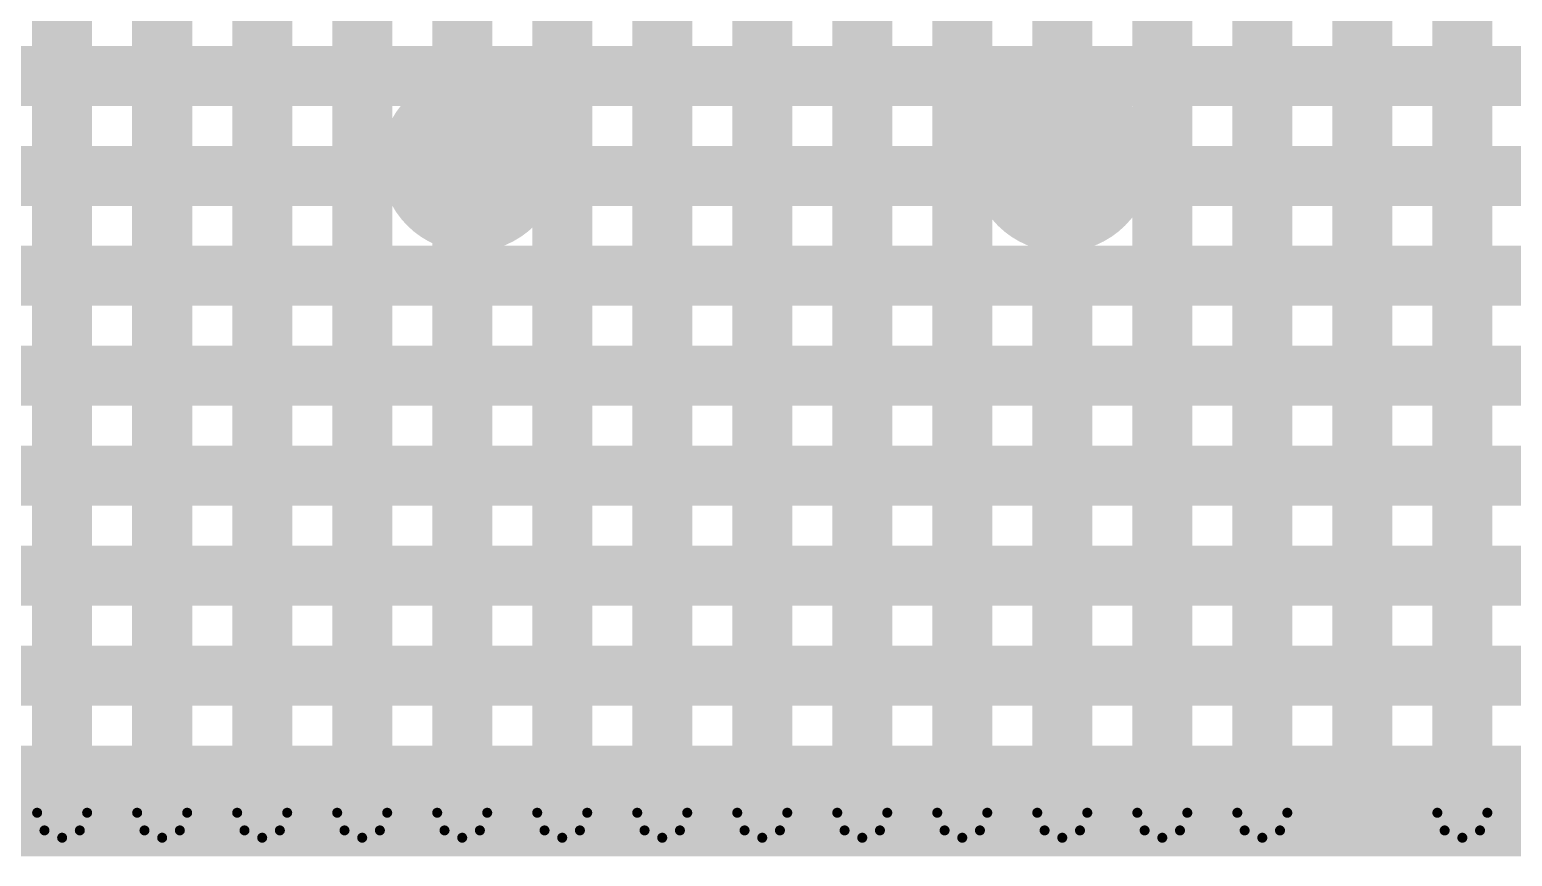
# Model space of a CAD drawing. Header units: millimetres. Extents: x 2260 to 2572, y -21 to 200.
# Drawn here: x 2337.08 to 2340.845, y 65.618 to 67.719 of the extents above; entities that cross this region are included whole.
import ezdxf

# ---------------------------------------------------------------- set-up
doc = ezdxf.new("R2010")
doc.units = ezdxf.units.MM
doc.layers.get('0').update_dxf_attribs({"lineweight": 18})
doc.layers.add('01', color=1, linetype='Continuous', lineweight=18)

# ---------------------------------------------------------------- blocks, each defined once
blk = doc.blocks.new('PAD_R1')
blk.add_lwpolyline([(0.25, 0, 0.5, 0.5, 1), (-0.25, 0, 0.5, 0.5, 1)], format="xyseb", close=True)

msp = doc.modelspace()

# ---------------------------------------------------------------- linework, layer by layer
at = {"layer": '01'}
for points in [[(2340.4642, 137.5361, 0.1524, 0.1524, 0), (2340.4642, 65.7287, 0.1524, 0.1524, 0)], [(2340.6547, 137.5361, 0.0254, 0.0254, 0), (2340.6547, 65.7287, 0.0254, 0.0254, 0)], [(2338.4957, 65.7287, 0.0254, 0.0254, 0), (2338.4957, 133.3266, 0.0254, 0.0254, 0)], [(2338.6227, 133.3266, 0.0254, 0.0254, 0), (2338.6227, 65.7287, 0.0254, 0.0254, 0)], [(2338.6608, 65.7287, 0.1016, 0.1016, 0), (2338.6608, 68.3943, 0.1016, 0.1016, 0)], [(2338.7116, 65.7287, 0.1016, 0.1016, 0), (2338.7116, 68.3943, 0.1016, 0.1016, 0)], [(2338.7497, 65.7287, 0.0254, 0.0254, 0), (2338.7497, 68.3919, 0.0254, 0.0254, 0)], [(2340.2737, 65.7287, 0.0254, 0.0254, 0), (2340.2737, 68.277, 0.0254, 0.0254, 0)], [(2338.8767, 68.1734, 0.0254, 0.0254, 0), (2338.8767, 65.7287, 0.0254, 0.0254, 0)], [(2340.1848, 65.7287, 0.1016, 0.1016, 0), (2340.1848, 68.1027, 0.1016, 0.1016, 0)], [(2340.2356, 65.7287, 0.1016, 0.1016, 0), (2340.2356, 68.1027, 0.1016, 0.1016, 0)], [(2338.9148, 65.7287, 0.1016, 0.1016, 0), (2338.9148, 68.0595, 0.1016, 0.1016, 0)], [(2338.9656, 65.7287, 0.1016, 0.1016, 0), (2338.9656, 68.0595, 0.1016, 0.1016, 0)], [(2340.1467, 68.0978, 0.0254, 0.0254, 0), (2340.1467, 65.7287, 0.0254, 0.0254, 0)], [(2339.0037, 65.7287, 0.0254, 0.0254, 0), (2339.0037, 68.0524, 0.0254, 0.0254, 0)], [(2340.0197, 65.7287, 0.0254, 0.0254, 0), (2340.0197, 67.9975, 0.0254, 0.0254, 0)], [(2337.1368, 65.7287, 0.1016, 0.1016, 0), (2337.1368, 67.9204, 0.1016, 0.1016, 0)], [(2337.1876, 65.7287, 0.1016, 0.1016, 0), (2337.1876, 67.9204, 0.1016, 0.1016, 0)], [(2337.3908, 65.7287, 0.1016, 0.1016, 0), (2337.3908, 67.9204, 0.1016, 0.1016, 0)], [(2337.4416, 65.7287, 0.1016, 0.1016, 0), (2337.4416, 67.9204, 0.1016, 0.1016, 0)], [(2337.6448, 65.7287, 0.1016, 0.1016, 0), (2337.6448, 67.9204, 0.1016, 0.1016, 0)], [(2337.6956, 65.7287, 0.1016, 0.1016, 0), (2337.6956, 67.9204, 0.1016, 0.1016, 0)], [(2337.8988, 65.7287, 0.1016, 0.1016, 0), (2337.8988, 67.9204, 0.1016, 0.1016, 0)], [(2337.9496, 65.7287, 0.1016, 0.1016, 0), (2337.9496, 67.9204, 0.1016, 0.1016, 0)], [(2338.1528, 65.7287, 0.1016, 0.1016, 0), (2338.1528, 67.9204, 0.1016, 0.1016, 0)], [(2338.2036, 65.7287, 0.1016, 0.1016, 0), (2338.2036, 67.9204, 0.1016, 0.1016, 0)], [(2338.4068, 65.7287, 0.1016, 0.1016, 0), (2338.4068, 67.9204, 0.1016, 0.1016, 0)], [(2338.4576, 65.7287, 0.1016, 0.1016, 0), (2338.4576, 67.9204, 0.1016, 0.1016, 0)], [(2339.1307, 67.979, 0.0254, 0.0254, 0), (2339.1307, 65.7287, 0.0254, 0.0254, 0)], [(2339.1688, 65.7287, 0.1016, 0.1016, 0), (2339.1688, 67.9357, 0.1016, 0.1016, 0)], [(2339.2196, 65.7287, 0.1016, 0.1016, 0), (2339.2196, 67.9357, 0.1016, 0.1016, 0)], [(2339.9308, 65.7287, 0.1016, 0.1016, 0), (2339.9308, 67.9452, 0.1016, 0.1016, 0)], [(2339.9816, 65.7287, 0.1016, 0.1016, 0), (2339.9816, 67.9452, 0.1016, 0.1016, 0)], [(2340.6928, 65.7287, 0.1016, 0.1016, 0), (2340.6928, 67.9204, 0.1016, 0.1016, 0)], [(2340.7436, 65.7287, 0.1016, 0.1016, 0), (2340.7436, 67.9204, 0.1016, 0.1016, 0)], [(2339.2577, 65.7287, 0.0254, 0.0254, 0), (2339.2577, 67.9266, 0.0254, 0.0254, 0)], [(2339.4228, 65.7287, 0.1016, 0.1016, 0), (2339.4228, 67.8876, 0.1016, 0.1016, 0)], [(2339.4736, 65.7287, 0.1016, 0.1016, 0), (2339.4736, 67.8876, 0.1016, 0.1016, 0)], [(2339.6768, 65.7287, 0.1016, 0.1016, 0), (2339.6768, 67.8904, 0.1016, 0.1016, 0)], [(2339.7276, 65.7287, 0.1016, 0.1016, 0), (2339.7276, 67.8904, 0.1016, 0.1016, 0)], [(2339.8927, 67.9372, 0.0254, 0.0254, 0), (2339.8927, 65.7287, 0.0254, 0.0254, 0)], [(2337.0987, 67.9077, 0.0254, 0.0254, 0), (2337.0987, 65.7287, 0.0254, 0.0254, 0)], [(2337.2257, 65.7287, 0.0254, 0.0254, 0), (2337.2257, 67.9077, 0.0254, 0.0254, 0)], [(2337.3527, 67.9077, 0.0254, 0.0254, 0), (2337.3527, 65.7287, 0.0254, 0.0254, 0)], [(2337.4797, 65.7287, 0.0254, 0.0254, 0), (2337.4797, 67.9077, 0.0254, 0.0254, 0)], [(2337.6067, 67.9077, 0.0254, 0.0254, 0), (2337.6067, 65.7287, 0.0254, 0.0254, 0)], [(2337.7337, 65.7287, 0.0254, 0.0254, 0), (2337.7337, 67.9077, 0.0254, 0.0254, 0)], [(2337.8607, 67.9077, 0.0254, 0.0254, 0), (2337.8607, 65.7287, 0.0254, 0.0254, 0)], [(2337.9877, 65.7287, 0.0254, 0.0254, 0), (2337.9877, 67.9077, 0.0254, 0.0254, 0)], [(2338.1147, 67.9077, 0.0254, 0.0254, 0), (2338.1147, 65.7287, 0.0254, 0.0254, 0)], [(2338.2417, 65.7287, 0.0254, 0.0254, 0), (2338.2417, 67.9077, 0.0254, 0.0254, 0)], [(2338.3687, 67.9077, 0.0254, 0.0254, 0), (2338.3687, 65.7287, 0.0254, 0.0254, 0)], [(2339.3847, 67.8934, 0.0254, 0.0254, 0), (2339.3847, 65.7287, 0.0254, 0.0254, 0)], [(2339.7657, 65.7287, 0.0254, 0.0254, 0), (2339.7657, 67.8989, 0.0254, 0.0254, 0)], [(2340.7817, 65.7287, 0.0254, 0.0254, 0), (2340.7817, 67.9077, 0.0254, 0.0254, 0)], [(2339.5117, 65.7287, 0.0254, 0.0254, 0), (2339.5117, 67.8763, 0.0254, 0.0254, 0)], [(2339.6387, 67.8782, 0.0254, 0.0254, 0), (2339.6387, 65.7287, 0.0254, 0.0254, 0)], [(2350.4741, 67.6013, 0.1524, 0.1524, 0), (2325.4264, 67.6013, 0.1524, 0.1524, 0)], [(2350.4741, 67.3473, 0.1524, 0.1524, 0), (2325.4264, 67.3473, 0.1524, 0.1524, 0)], [(2350.4741, 67.0933, 0.1524, 0.1524, 0), (2325.4264, 67.0933, 0.1524, 0.1524, 0)], [(2350.4741, 66.8393, 0.1524, 0.1524, 0), (2325.4264, 66.8393, 0.1524, 0.1524, 0)], [(2350.4741, 66.5853, 0.1524, 0.1524, 0), (2325.4264, 66.5853, 0.1524, 0.1524, 0)], [(2350.4741, 66.3313, 0.1524, 0.1524, 0), (2325.4264, 66.3313, 0.1524, 0.1524, 0)], [(2350.4741, 66.0773, 0.1524, 0.1524, 0), (2325.4264, 66.0773, 0.1524, 0.1524, 0)], [(2350.4741, 65.8233, 0.1524, 0.1524, 0), (2325.4264, 65.8233, 0.1524, 0.1524, 0)], [(2325.4299, 65.694, 0.1524, 0.1524, 0), (2350.479, 65.694, 0.1524, 0.1524, 0)], [(2337.213, 65.7287, 0.0508, 0.0508, 0), (2337.1114, 65.7287, 0.0508, 0.0508, 0)], [(2337.1114, 65.7287, 0.0508, 0.0508, 0), (2337.1263, 65.6928, 0.0508, 0.0508, 0)], [(2337.1981, 65.6928, 0.0508, 0.0508, 0), (2337.213, 65.7287, 0.0508, 0.0508, 0)], [(2337.467, 65.7287, 0.0508, 0.0508, 0), (2337.3654, 65.7287, 0.0508, 0.0508, 0)], [(2337.3654, 65.7287, 0.0508, 0.0508, 0), (2337.3803, 65.6928, 0.0508, 0.0508, 0)], [(2337.4521, 65.6928, 0.0508, 0.0508, 0), (2337.467, 65.7287, 0.0508, 0.0508, 0)], [(2337.721, 65.7287, 0.0508, 0.0508, 0), (2337.6194, 65.7287, 0.0508, 0.0508, 0)], [(2337.6194, 65.7287, 0.0508, 0.0508, 0), (2337.6343, 65.6928, 0.0508, 0.0508, 0)], [(2337.7061, 65.6928, 0.0508, 0.0508, 0), (2337.721, 65.7287, 0.0508, 0.0508, 0)], [(2337.975, 65.7287, 0.0508, 0.0508, 0), (2337.8734, 65.7287, 0.0508, 0.0508, 0)], [(2337.8734, 65.7287, 0.0508, 0.0508, 0), (2337.8883, 65.6928, 0.0508, 0.0508, 0)], [(2337.9601, 65.6928, 0.0508, 0.0508, 0), (2337.975, 65.7287, 0.0508, 0.0508, 0)], [(2338.229, 65.7287, 0.0508, 0.0508, 0), (2338.1274, 65.7287, 0.0508, 0.0508, 0)], [(2338.1274, 65.7287, 0.0508, 0.0508, 0), (2338.1423, 65.6928, 0.0508, 0.0508, 0)], [(2338.2141, 65.6928, 0.0508, 0.0508, 0), (2338.229, 65.7287, 0.0508, 0.0508, 0)], [(2338.483, 65.7287, 0.0508, 0.0508, 0), (2338.3814, 65.7287, 0.0508, 0.0508, 0)], [(2338.3814, 65.7287, 0.0508, 0.0508, 0), (2338.3963, 65.6928, 0.0508, 0.0508, 0)], [(2338.4681, 65.6928, 0.0508, 0.0508, 0), (2338.483, 65.7287, 0.0508, 0.0508, 0)], [(2338.737, 65.7287, 0.0508, 0.0508, 0), (2338.6354, 65.7287, 0.0508, 0.0508, 0)], [(2338.6354, 65.7287, 0.0508, 0.0508, 0), (2338.6503, 65.6928, 0.0508, 0.0508, 0)], [(2338.7221, 65.6928, 0.0508, 0.0508, 0), (2338.737, 65.7287, 0.0508, 0.0508, 0)], [(2338.991, 65.7287, 0.0508, 0.0508, 0), (2338.8894, 65.7287, 0.0508, 0.0508, 0)], [(2338.8894, 65.7287, 0.0508, 0.0508, 0), (2338.9043, 65.6928, 0.0508, 0.0508, 0)], [(2338.9761, 65.6928, 0.0508, 0.0508, 0), (2338.991, 65.7287, 0.0508, 0.0508, 0)], [(2339.245, 65.7287, 0.0508, 0.0508, 0), (2339.1434, 65.7287, 0.0508, 0.0508, 0)], [(2339.1434, 65.7287, 0.0508, 0.0508, 0), (2339.1583, 65.6928, 0.0508, 0.0508, 0)], [(2339.2301, 65.6928, 0.0508, 0.0508, 0), (2339.245, 65.7287, 0.0508, 0.0508, 0)], [(2339.499, 65.7287, 0.0508, 0.0508, 0), (2339.3974, 65.7287, 0.0508, 0.0508, 0)], [(2339.3974, 65.7287, 0.0508, 0.0508, 0), (2339.4123, 65.6928, 0.0508, 0.0508, 0)], [(2339.4841, 65.6928, 0.0508, 0.0508, 0), (2339.499, 65.7287, 0.0508, 0.0508, 0)], [(2339.753, 65.7287, 0.0508, 0.0508, 0), (2339.6514, 65.7287, 0.0508, 0.0508, 0)], [(2339.6514, 65.7287, 0.0508, 0.0508, 0), (2339.6663, 65.6928, 0.0508, 0.0508, 0)], [(2339.7381, 65.6928, 0.0508, 0.0508, 0), (2339.753, 65.7287, 0.0508, 0.0508, 0)], [(2340.007, 65.7287, 0.0508, 0.0508, 0), (2339.9054, 65.7287, 0.0508, 0.0508, 0)], [(2339.9054, 65.7287, 0.0508, 0.0508, 0), (2339.9203, 65.6928, 0.0508, 0.0508, 0)], [(2339.9921, 65.6928, 0.0508, 0.0508, 0), (2340.007, 65.7287, 0.0508, 0.0508, 0)], [(2340.261, 65.7287, 0.0508, 0.0508, 0), (2340.1594, 65.7287, 0.0508, 0.0508, 0)], [(2340.1594, 65.7287, 0.0508, 0.0508, 0), (2340.1743, 65.6928, 0.0508, 0.0508, 0)], [(2340.2461, 65.6928, 0.0508, 0.0508, 0), (2340.261, 65.7287, 0.0508, 0.0508, 0)], [(2340.769, 65.7287, 0.0508, 0.0508, 0), (2340.6674, 65.7287, 0.0508, 0.0508, 0)], [(2340.6674, 65.7287, 0.0508, 0.0508, 0), (2340.6823, 65.6928, 0.0508, 0.0508, 0)], [(2340.7541, 65.6928, 0.0508, 0.0508, 0), (2340.769, 65.7287, 0.0508, 0.0508, 0)], [(2337.0987, 65.7287, 0.0254, 0.0254, 0), (2337.1173, 65.6838, 0.0254, 0.0254, 0)], [(2337.2062, 65.7033, 0.0508, 0.0508, 0), (2337.1182, 65.7033, 0.0508, 0.0508, 0)], [(2337.1263, 65.6928, 0.0508, 0.0508, 0), (2337.1622, 65.6779, 0.0508, 0.0508, 0)], [(2337.1622, 65.6779, 0.0508, 0.0508, 0), (2337.1981, 65.6928, 0.0508, 0.0508, 0)], [(2337.2071, 65.6838, 0.0254, 0.0254, 0), (2337.2257, 65.7287, 0.0254, 0.0254, 0)], [(2337.3527, 65.7287, 0.0254, 0.0254, 0), (2337.3713, 65.6838, 0.0254, 0.0254, 0)], [(2337.4602, 65.7033, 0.0508, 0.0508, 0), (2337.3722, 65.7033, 0.0508, 0.0508, 0)], [(2337.3803, 65.6928, 0.0508, 0.0508, 0), (2337.4162, 65.6779, 0.0508, 0.0508, 0)], [(2337.4162, 65.6779, 0.0508, 0.0508, 0), (2337.4521, 65.6928, 0.0508, 0.0508, 0)], [(2337.4611, 65.6838, 0.0254, 0.0254, 0), (2337.4797, 65.7287, 0.0254, 0.0254, 0)], [(2337.6067, 65.7287, 0.0254, 0.0254, 0), (2337.6253, 65.6838, 0.0254, 0.0254, 0)], [(2337.7142, 65.7033, 0.0508, 0.0508, 0), (2337.6262, 65.7033, 0.0508, 0.0508, 0)], [(2337.6343, 65.6928, 0.0508, 0.0508, 0), (2337.6702, 65.6779, 0.0508, 0.0508, 0)], [(2337.6702, 65.6779, 0.0508, 0.0508, 0), (2337.7061, 65.6928, 0.0508, 0.0508, 0)], [(2337.7151, 65.6838, 0.0254, 0.0254, 0), (2337.7337, 65.7287, 0.0254, 0.0254, 0)], [(2337.8607, 65.7287, 0.0254, 0.0254, 0), (2337.8793, 65.6838, 0.0254, 0.0254, 0)], [(2337.9682, 65.7033, 0.0508, 0.0508, 0), (2337.8802, 65.7033, 0.0508, 0.0508, 0)], [(2337.8883, 65.6928, 0.0508, 0.0508, 0), (2337.9242, 65.6779, 0.0508, 0.0508, 0)], [(2337.9242, 65.6779, 0.0508, 0.0508, 0), (2337.9601, 65.6928, 0.0508, 0.0508, 0)], [(2337.9691, 65.6838, 0.0254, 0.0254, 0), (2337.9877, 65.7287, 0.0254, 0.0254, 0)], [(2338.1147, 65.7287, 0.0254, 0.0254, 0), (2338.1333, 65.6838, 0.0254, 0.0254, 0)], [(2338.2222, 65.7033, 0.0508, 0.0508, 0), (2338.1342, 65.7033, 0.0508, 0.0508, 0)], [(2338.1423, 65.6928, 0.0508, 0.0508, 0), (2338.1782, 65.6779, 0.0508, 0.0508, 0)], [(2338.1782, 65.6779, 0.0508, 0.0508, 0), (2338.2141, 65.6928, 0.0508, 0.0508, 0)], [(2338.2231, 65.6838, 0.0254, 0.0254, 0), (2338.2417, 65.7287, 0.0254, 0.0254, 0)], [(2338.3687, 65.7287, 0.0254, 0.0254, 0), (2338.3873, 65.6838, 0.0254, 0.0254, 0)], [(2338.4762, 65.7033, 0.0508, 0.0508, 0), (2338.3882, 65.7033, 0.0508, 0.0508, 0)], [(2338.3963, 65.6928, 0.0508, 0.0508, 0), (2338.4322, 65.6779, 0.0508, 0.0508, 0)], [(2338.4322, 65.6779, 0.0508, 0.0508, 0), (2338.4681, 65.6928, 0.0508, 0.0508, 0)], [(2338.4771, 65.6838, 0.0254, 0.0254, 0), (2338.4957, 65.7287, 0.0254, 0.0254, 0)], [(2338.6227, 65.7287, 0.0254, 0.0254, 0), (2338.6413, 65.6838, 0.0254, 0.0254, 0)], [(2338.7302, 65.7033, 0.0508, 0.0508, 0), (2338.6422, 65.7033, 0.0508, 0.0508, 0)], [(2338.6503, 65.6928, 0.0508, 0.0508, 0), (2338.6862, 65.6779, 0.0508, 0.0508, 0)], [(2338.6862, 65.6779, 0.0508, 0.0508, 0), (2338.7221, 65.6928, 0.0508, 0.0508, 0)], [(2338.7311, 65.6838, 0.0254, 0.0254, 0), (2338.7497, 65.7287, 0.0254, 0.0254, 0)], [(2338.8767, 65.7287, 0.0254, 0.0254, 0), (2338.8953, 65.6838, 0.0254, 0.0254, 0)], [(2338.9842, 65.7033, 0.0508, 0.0508, 0), (2338.8962, 65.7033, 0.0508, 0.0508, 0)], [(2338.9043, 65.6928, 0.0508, 0.0508, 0), (2338.9402, 65.6779, 0.0508, 0.0508, 0)], [(2338.9402, 65.6779, 0.0508, 0.0508, 0), (2338.9761, 65.6928, 0.0508, 0.0508, 0)], [(2338.9851, 65.6838, 0.0254, 0.0254, 0), (2339.0037, 65.7287, 0.0254, 0.0254, 0)], [(2339.1307, 65.7287, 0.0254, 0.0254, 0), (2339.1493, 65.6838, 0.0254, 0.0254, 0)], [(2339.2382, 65.7033, 0.0508, 0.0508, 0), (2339.1502, 65.7033, 0.0508, 0.0508, 0)], [(2339.1583, 65.6928, 0.0508, 0.0508, 0), (2339.1942, 65.6779, 0.0508, 0.0508, 0)], [(2339.1942, 65.6779, 0.0508, 0.0508, 0), (2339.2301, 65.6928, 0.0508, 0.0508, 0)], [(2339.2391, 65.6838, 0.0254, 0.0254, 0), (2339.2577, 65.7287, 0.0254, 0.0254, 0)], [(2339.3847, 65.7287, 0.0254, 0.0254, 0), (2339.4033, 65.6838, 0.0254, 0.0254, 0)], [(2339.4922, 65.7033, 0.0508, 0.0508, 0), (2339.4042, 65.7033, 0.0508, 0.0508, 0)], [(2339.4123, 65.6928, 0.0508, 0.0508, 0), (2339.4482, 65.6779, 0.0508, 0.0508, 0)], [(2339.4482, 65.6779, 0.0508, 0.0508, 0), (2339.4841, 65.6928, 0.0508, 0.0508, 0)], [(2339.4931, 65.6838, 0.0254, 0.0254, 0), (2339.5117, 65.7287, 0.0254, 0.0254, 0)], [(2339.6387, 65.7287, 0.0254, 0.0254, 0), (2339.6573, 65.6838, 0.0254, 0.0254, 0)], [(2339.7462, 65.7033, 0.0508, 0.0508, 0), (2339.6582, 65.7033, 0.0508, 0.0508, 0)], [(2339.6663, 65.6928, 0.0508, 0.0508, 0), (2339.7022, 65.6779, 0.0508, 0.0508, 0)], [(2339.7022, 65.6779, 0.0508, 0.0508, 0), (2339.7381, 65.6928, 0.0508, 0.0508, 0)], [(2339.7471, 65.6838, 0.0254, 0.0254, 0), (2339.7657, 65.7287, 0.0254, 0.0254, 0)], [(2339.8927, 65.7287, 0.0254, 0.0254, 0), (2339.9113, 65.6838, 0.0254, 0.0254, 0)], [(2340.0002, 65.7033, 0.0508, 0.0508, 0), (2339.9122, 65.7033, 0.0508, 0.0508, 0)], [(2339.9203, 65.6928, 0.0508, 0.0508, 0), (2339.9562, 65.6779, 0.0508, 0.0508, 0)], [(2339.9562, 65.6779, 0.0508, 0.0508, 0), (2339.9921, 65.6928, 0.0508, 0.0508, 0)], [(2340.0011, 65.6838, 0.0254, 0.0254, 0), (2340.0197, 65.7287, 0.0254, 0.0254, 0)], [(2340.1467, 65.7287, 0.0254, 0.0254, 0), (2340.1653, 65.6838, 0.0254, 0.0254, 0)], [(2340.2542, 65.7033, 0.0508, 0.0508, 0), (2340.1662, 65.7033, 0.0508, 0.0508, 0)], [(2340.1743, 65.6928, 0.0508, 0.0508, 0), (2340.2102, 65.6779, 0.0508, 0.0508, 0)], [(2340.2102, 65.6779, 0.0508, 0.0508, 0), (2340.2461, 65.6928, 0.0508, 0.0508, 0)], [(2340.2551, 65.6838, 0.0254, 0.0254, 0), (2340.2737, 65.7287, 0.0254, 0.0254, 0)], [(2340.6547, 65.7287, 0.0254, 0.0254, 0), (2340.6733, 65.6838, 0.0254, 0.0254, 0)], [(2340.7622, 65.7033, 0.0508, 0.0508, 0), (2340.6742, 65.7033, 0.0508, 0.0508, 0)], [(2340.6823, 65.6928, 0.0508, 0.0508, 0), (2340.7182, 65.6779, 0.0508, 0.0508, 0)], [(2340.7182, 65.6779, 0.0508, 0.0508, 0), (2340.7541, 65.6928, 0.0508, 0.0508, 0)], [(2340.7631, 65.6838, 0.0254, 0.0254, 0), (2340.7817, 65.7287, 0.0254, 0.0254, 0)], [(2337.1173, 65.6838, 0.0254, 0.0254, 0), (2337.1622, 65.6652, 0.0254, 0.0254, 0)], [(2337.1622, 65.6652, 0.0254, 0.0254, 0), (2337.2071, 65.6838, 0.0254, 0.0254, 0)], [(2337.3713, 65.6838, 0.0254, 0.0254, 0), (2337.4162, 65.6652, 0.0254, 0.0254, 0)], [(2337.4162, 65.6652, 0.0254, 0.0254, 0), (2337.4611, 65.6838, 0.0254, 0.0254, 0)], [(2337.6253, 65.6838, 0.0254, 0.0254, 0), (2337.6702, 65.6652, 0.0254, 0.0254, 0)], [(2337.6702, 65.6652, 0.0254, 0.0254, 0), (2337.7151, 65.6838, 0.0254, 0.0254, 0)], [(2337.8793, 65.6838, 0.0254, 0.0254, 0), (2337.9242, 65.6652, 0.0254, 0.0254, 0)], [(2337.9242, 65.6652, 0.0254, 0.0254, 0), (2337.9691, 65.6838, 0.0254, 0.0254, 0)], [(2338.1333, 65.6838, 0.0254, 0.0254, 0), (2338.1782, 65.6652, 0.0254, 0.0254, 0)], [(2338.1782, 65.6652, 0.0254, 0.0254, 0), (2338.2231, 65.6838, 0.0254, 0.0254, 0)], [(2338.3873, 65.6838, 0.0254, 0.0254, 0), (2338.4322, 65.6652, 0.0254, 0.0254, 0)], [(2338.4322, 65.6652, 0.0254, 0.0254, 0), (2338.4771, 65.6838, 0.0254, 0.0254, 0)], [(2338.6413, 65.6838, 0.0254, 0.0254, 0), (2338.6862, 65.6652, 0.0254, 0.0254, 0)], [(2338.6862, 65.6652, 0.0254, 0.0254, 0), (2338.7311, 65.6838, 0.0254, 0.0254, 0)], [(2338.8953, 65.6838, 0.0254, 0.0254, 0), (2338.9402, 65.6652, 0.0254, 0.0254, 0)], [(2338.9402, 65.6652, 0.0254, 0.0254, 0), (2338.9851, 65.6838, 0.0254, 0.0254, 0)], [(2339.1493, 65.6838, 0.0254, 0.0254, 0), (2339.1942, 65.6652, 0.0254, 0.0254, 0)], [(2339.1942, 65.6652, 0.0254, 0.0254, 0), (2339.2391, 65.6838, 0.0254, 0.0254, 0)], [(2339.4033, 65.6838, 0.0254, 0.0254, 0), (2339.4482, 65.6652, 0.0254, 0.0254, 0)], [(2339.4482, 65.6652, 0.0254, 0.0254, 0), (2339.4931, 65.6838, 0.0254, 0.0254, 0)], [(2339.6573, 65.6838, 0.0254, 0.0254, 0), (2339.7022, 65.6652, 0.0254, 0.0254, 0)], [(2339.7022, 65.6652, 0.0254, 0.0254, 0), (2339.7471, 65.6838, 0.0254, 0.0254, 0)], [(2339.9113, 65.6838, 0.0254, 0.0254, 0), (2339.9562, 65.6652, 0.0254, 0.0254, 0)], [(2339.9562, 65.6652, 0.0254, 0.0254, 0), (2340.0011, 65.6838, 0.0254, 0.0254, 0)], [(2340.1653, 65.6838, 0.0254, 0.0254, 0), (2340.2102, 65.6652, 0.0254, 0.0254, 0)], [(2340.2102, 65.6652, 0.0254, 0.0254, 0), (2340.2551, 65.6838, 0.0254, 0.0254, 0)], [(2340.6733, 65.6838, 0.0254, 0.0254, 0), (2340.7182, 65.6652, 0.0254, 0.0254, 0)], [(2340.7182, 65.6652, 0.0254, 0.0254, 0), (2340.7631, 65.6838, 0.0254, 0.0254, 0)]]:
    msp.add_lwpolyline(points, format="xyseb", dxfattribs=at)

# ---------------------------------------------------------------- block references
for p, xscale, yscale in [((2338.2003, 67.3824), -0.456945, 0.456945), ((2339.7001, 67.3824), -0.456945, 0.456945), ((2340.4642, 65.7287), -0.1524, 0.1524), ((2337.1114, 65.7287), -0.0508, 0.0508), ((2337.1114, 65.7287), -0.0508, 0.0508), ((2337.213, 65.7287), -0.0508, 0.0508), ((2337.213, 65.7287), -0.0508, 0.0508), ((2337.3654, 65.7287), -0.0508, 0.0508), ((2337.3654, 65.7287), -0.0508, 0.0508), ((2337.467, 65.7287), -0.0508, 0.0508), ((2337.467, 65.7287), -0.0508, 0.0508), ((2337.6194, 65.7287), -0.0508, 0.0508), ((2337.6194, 65.7287), -0.0508, 0.0508), ((2337.721, 65.7287), -0.0508, 0.0508), ((2337.721, 65.7287), -0.0508, 0.0508), ((2337.8734, 65.7287), -0.0508, 0.0508), ((2337.8734, 65.7287), -0.0508, 0.0508), ((2337.975, 65.7287), -0.0508, 0.0508), ((2337.975, 65.7287), -0.0508, 0.0508), ((2338.1274, 65.7287), -0.0508, 0.0508), ((2338.1274, 65.7287), -0.0508, 0.0508), ((2338.229, 65.7287), -0.0508, 0.0508), ((2338.229, 65.7287), -0.0508, 0.0508), ((2338.3814, 65.7287), -0.0508, 0.0508), ((2338.3814, 65.7287), -0.0508, 0.0508), ((2338.483, 65.7287), -0.0508, 0.0508), ((2338.483, 65.7287), -0.0508, 0.0508), ((2338.6354, 65.7287), -0.0508, 0.0508), ((2338.6354, 65.7287), -0.0508, 0.0508), ((2338.737, 65.7287), -0.0508, 0.0508), ((2338.737, 65.7287), -0.0508, 0.0508), ((2338.8894, 65.7287), -0.0508, 0.0508), ((2338.8894, 65.7287), -0.0508, 0.0508), ((2338.991, 65.7287), -0.0508, 0.0508), ((2338.991, 65.7287), -0.0508, 0.0508), ((2339.1434, 65.7287), -0.0508, 0.0508), ((2339.1434, 65.7287), -0.0508, 0.0508), ((2339.245, 65.7287), -0.0508, 0.0508), ((2339.245, 65.7287), -0.0508, 0.0508), ((2339.3974, 65.7287), -0.0508, 0.0508), ((2339.3974, 65.7287), -0.0508, 0.0508), ((2339.499, 65.7287), -0.0508, 0.0508), ((2339.499, 65.7287), -0.0508, 0.0508), ((2339.6514, 65.7287), -0.0508, 0.0508), ((2339.6514, 65.7287), -0.0508, 0.0508), ((2339.753, 65.7287), -0.0508, 0.0508), ((2339.753, 65.7287), -0.0508, 0.0508), ((2339.9054, 65.7287), -0.0508, 0.0508), ((2339.9054, 65.7287), -0.0508, 0.0508), ((2340.007, 65.7287), -0.0508, 0.0508), ((2340.007, 65.7287), -0.0508, 0.0508), ((2340.1594, 65.7287), -0.0508, 0.0508), ((2340.1594, 65.7287), -0.0508, 0.0508), ((2340.261, 65.7287), -0.0508, 0.0508), ((2340.261, 65.7287), -0.0508, 0.0508), ((2340.6674, 65.7287), -0.0508, 0.0508), ((2340.6674, 65.7287), -0.0508, 0.0508), ((2340.769, 65.7287), -0.0508, 0.0508), ((2340.769, 65.7287), -0.0508, 0.0508), ((2337.0987, 65.7287), -0.0254, 0.0254), ((2337.0987, 65.7287), -0.0254, 0.0254), ((2337.1182, 65.7033), -0.0508, 0.0508), ((2337.1263, 65.6928), -0.0508, 0.0508), ((2337.1263, 65.6928), -0.0508, 0.0508), ((2337.1981, 65.6928), -0.0508, 0.0508), ((2337.1981, 65.6928), -0.0508, 0.0508), ((2337.2062, 65.7033), -0.0508, 0.0508), ((2337.2257, 65.7287), -0.0254, 0.0254), ((2337.2257, 65.7287), -0.0254, 0.0254), ((2337.3527, 65.7287), -0.0254, 0.0254), ((2337.3527, 65.7287), -0.0254, 0.0254), ((2337.3722, 65.7033), -0.0508, 0.0508), ((2337.3803, 65.6928), -0.0508, 0.0508), ((2337.3803, 65.6928), -0.0508, 0.0508), ((2337.4521, 65.6928), -0.0508, 0.0508), ((2337.4521, 65.6928), -0.0508, 0.0508), ((2337.4602, 65.7033), -0.0508, 0.0508), ((2337.4797, 65.7287), -0.0254, 0.0254), ((2337.4797, 65.7287), -0.0254, 0.0254), ((2337.6067, 65.7287), -0.0254, 0.0254), ((2337.6067, 65.7287), -0.0254, 0.0254), ((2337.6262, 65.7033), -0.0508, 0.0508), ((2337.6343, 65.6928), -0.0508, 0.0508), ((2337.6343, 65.6928), -0.0508, 0.0508), ((2337.7061, 65.6928), -0.0508, 0.0508), ((2337.7061, 65.6928), -0.0508, 0.0508), ((2337.7142, 65.7033), -0.0508, 0.0508), ((2337.7337, 65.7287), -0.0254, 0.0254), ((2337.7337, 65.7287), -0.0254, 0.0254), ((2337.8607, 65.7287), -0.0254, 0.0254), ((2337.8607, 65.7287), -0.0254, 0.0254), ((2337.8802, 65.7033), -0.0508, 0.0508), ((2337.8883, 65.6928), -0.0508, 0.0508), ((2337.8883, 65.6928), -0.0508, 0.0508), ((2337.9601, 65.6928), -0.0508, 0.0508), ((2337.9601, 65.6928), -0.0508, 0.0508), ((2337.9682, 65.7033), -0.0508, 0.0508), ((2337.9877, 65.7287), -0.0254, 0.0254), ((2337.9877, 65.7287), -0.0254, 0.0254), ((2338.1147, 65.7287), -0.0254, 0.0254), ((2338.1147, 65.7287), -0.0254, 0.0254), ((2338.1342, 65.7033), -0.0508, 0.0508), ((2338.1423, 65.6928), -0.0508, 0.0508), ((2338.1423, 65.6928), -0.0508, 0.0508), ((2338.2141, 65.6928), -0.0508, 0.0508), ((2338.2141, 65.6928), -0.0508, 0.0508), ((2338.2222, 65.7033), -0.0508, 0.0508), ((2338.2417, 65.7287), -0.0254, 0.0254), ((2338.2417, 65.7287), -0.0254, 0.0254), ((2338.3687, 65.7287), -0.0254, 0.0254), ((2338.3687, 65.7287), -0.0254, 0.0254), ((2338.3882, 65.7033), -0.0508, 0.0508), ((2338.3963, 65.6928), -0.0508, 0.0508), ((2338.3963, 65.6928), -0.0508, 0.0508), ((2338.4681, 65.6928), -0.0508, 0.0508), ((2338.4681, 65.6928), -0.0508, 0.0508), ((2338.4762, 65.7033), -0.0508, 0.0508), ((2338.4957, 65.7287), -0.0254, 0.0254), ((2338.4957, 65.7287), -0.0254, 0.0254), ((2338.6227, 65.7287), -0.0254, 0.0254), ((2338.6227, 65.7287), -0.0254, 0.0254), ((2338.6422, 65.7033), -0.0508, 0.0508), ((2338.6503, 65.6928), -0.0508, 0.0508), ((2338.6503, 65.6928), -0.0508, 0.0508), ((2338.7221, 65.6928), -0.0508, 0.0508), ((2338.7221, 65.6928), -0.0508, 0.0508), ((2338.7302, 65.7033), -0.0508, 0.0508), ((2338.7497, 65.7287), -0.0254, 0.0254), ((2338.7497, 65.7287), -0.0254, 0.0254), ((2338.8767, 65.7287), -0.0254, 0.0254), ((2338.8767, 65.7287), -0.0254, 0.0254), ((2338.8962, 65.7033), -0.0508, 0.0508), ((2338.9043, 65.6928), -0.0508, 0.0508), ((2338.9043, 65.6928), -0.0508, 0.0508), ((2338.9761, 65.6928), -0.0508, 0.0508), ((2338.9761, 65.6928), -0.0508, 0.0508), ((2338.9842, 65.7033), -0.0508, 0.0508), ((2339.0037, 65.7287), -0.0254, 0.0254), ((2339.0037, 65.7287), -0.0254, 0.0254), ((2339.1307, 65.7287), -0.0254, 0.0254), ((2339.1307, 65.7287), -0.0254, 0.0254), ((2339.1502, 65.7033), -0.0508, 0.0508), ((2339.1583, 65.6928), -0.0508, 0.0508), ((2339.1583, 65.6928), -0.0508, 0.0508), ((2339.2301, 65.6928), -0.0508, 0.0508), ((2339.2301, 65.6928), -0.0508, 0.0508), ((2339.2382, 65.7033), -0.0508, 0.0508), ((2339.2577, 65.7287), -0.0254, 0.0254), ((2339.2577, 65.7287), -0.0254, 0.0254), ((2339.3847, 65.7287), -0.0254, 0.0254), ((2339.3847, 65.7287), -0.0254, 0.0254), ((2339.4042, 65.7033), -0.0508, 0.0508), ((2339.4123, 65.6928), -0.0508, 0.0508), ((2339.4123, 65.6928), -0.0508, 0.0508), ((2339.4841, 65.6928), -0.0508, 0.0508), ((2339.4841, 65.6928), -0.0508, 0.0508), ((2339.4922, 65.7033), -0.0508, 0.0508), ((2339.5117, 65.7287), -0.0254, 0.0254), ((2339.5117, 65.7287), -0.0254, 0.0254), ((2339.6387, 65.7287), -0.0254, 0.0254), ((2339.6387, 65.7287), -0.0254, 0.0254), ((2339.6582, 65.7033), -0.0508, 0.0508), ((2339.6663, 65.6928), -0.0508, 0.0508), ((2339.6663, 65.6928), -0.0508, 0.0508), ((2339.7381, 65.6928), -0.0508, 0.0508), ((2339.7381, 65.6928), -0.0508, 0.0508), ((2339.7462, 65.7033), -0.0508, 0.0508), ((2339.7657, 65.7287), -0.0254, 0.0254), ((2339.7657, 65.7287), -0.0254, 0.0254), ((2339.8927, 65.7287), -0.0254, 0.0254), ((2339.8927, 65.7287), -0.0254, 0.0254), ((2339.9122, 65.7033), -0.0508, 0.0508), ((2339.9203, 65.6928), -0.0508, 0.0508), ((2339.9203, 65.6928), -0.0508, 0.0508), ((2339.9921, 65.6928), -0.0508, 0.0508), ((2339.9921, 65.6928), -0.0508, 0.0508), ((2340.0002, 65.7033), -0.0508, 0.0508), ((2340.0197, 65.7287), -0.0254, 0.0254), ((2340.0197, 65.7287), -0.0254, 0.0254), ((2340.1467, 65.7287), -0.0254, 0.0254), ((2340.1467, 65.7287), -0.0254, 0.0254), ((2340.1662, 65.7033), -0.0508, 0.0508), ((2340.1743, 65.6928), -0.0508, 0.0508), ((2340.1743, 65.6928), -0.0508, 0.0508), ((2340.2461, 65.6928), -0.0508, 0.0508), ((2340.2461, 65.6928), -0.0508, 0.0508), ((2340.2542, 65.7033), -0.0508, 0.0508), ((2340.2737, 65.7287), -0.0254, 0.0254), ((2340.2737, 65.7287), -0.0254, 0.0254), ((2340.6547, 65.7287), -0.0254, 0.0254), ((2340.6547, 65.7287), -0.0254, 0.0254), ((2340.6742, 65.7033), -0.0508, 0.0508), ((2340.6823, 65.6928), -0.0508, 0.0508), ((2340.6823, 65.6928), -0.0508, 0.0508), ((2340.7541, 65.6928), -0.0508, 0.0508), ((2340.7541, 65.6928), -0.0508, 0.0508), ((2340.7622, 65.7033), -0.0508, 0.0508), ((2340.7817, 65.7287), -0.0254, 0.0254), ((2340.7817, 65.7287), -0.0254, 0.0254), ((2337.1173, 65.6838), -0.0254, 0.0254), ((2337.1173, 65.6838), -0.0254, 0.0254), ((2337.1622, 65.6779), -0.0508, 0.0508), ((2337.1622, 65.6779), -0.0508, 0.0508), ((2337.1622, 65.6779), -0.0508, 0.0508), ((2337.1622, 65.6652), -0.0254, 0.0254), ((2337.1622, 65.6652), -0.0254, 0.0254), ((2337.2071, 65.6838), -0.0254, 0.0254), ((2337.2071, 65.6838), -0.0254, 0.0254), ((2337.3713, 65.6838), -0.0254, 0.0254), ((2337.3713, 65.6838), -0.0254, 0.0254), ((2337.4162, 65.6779), -0.0508, 0.0508), ((2337.4162, 65.6779), -0.0508, 0.0508), ((2337.4162, 65.6779), -0.0508, 0.0508), ((2337.4162, 65.6652), -0.0254, 0.0254), ((2337.4162, 65.6652), -0.0254, 0.0254), ((2337.4611, 65.6838), -0.0254, 0.0254), ((2337.4611, 65.6838), -0.0254, 0.0254), ((2337.6253, 65.6838), -0.0254, 0.0254), ((2337.6253, 65.6838), -0.0254, 0.0254), ((2337.6702, 65.6779), -0.0508, 0.0508), ((2337.6702, 65.6779), -0.0508, 0.0508), ((2337.6702, 65.6779), -0.0508, 0.0508), ((2337.6702, 65.6652), -0.0254, 0.0254), ((2337.6702, 65.6652), -0.0254, 0.0254), ((2337.7151, 65.6838), -0.0254, 0.0254), ((2337.7151, 65.6838), -0.0254, 0.0254), ((2337.8793, 65.6838), -0.0254, 0.0254), ((2337.8793, 65.6838), -0.0254, 0.0254), ((2337.9242, 65.6779), -0.0508, 0.0508), ((2337.9242, 65.6779), -0.0508, 0.0508), ((2337.9242, 65.6779), -0.0508, 0.0508), ((2337.9242, 65.6652), -0.0254, 0.0254), ((2337.9242, 65.6652), -0.0254, 0.0254), ((2337.9691, 65.6838), -0.0254, 0.0254), ((2337.9691, 65.6838), -0.0254, 0.0254), ((2338.1333, 65.6838), -0.0254, 0.0254), ((2338.1333, 65.6838), -0.0254, 0.0254), ((2338.1782, 65.6779), -0.0508, 0.0508), ((2338.1782, 65.6779), -0.0508, 0.0508), ((2338.1782, 65.6779), -0.0508, 0.0508), ((2338.1782, 65.6652), -0.0254, 0.0254), ((2338.1782, 65.6652), -0.0254, 0.0254), ((2338.2231, 65.6838), -0.0254, 0.0254), ((2338.2231, 65.6838), -0.0254, 0.0254), ((2338.3873, 65.6838), -0.0254, 0.0254), ((2338.3873, 65.6838), -0.0254, 0.0254), ((2338.4322, 65.6779), -0.0508, 0.0508), ((2338.4322, 65.6779), -0.0508, 0.0508), ((2338.4322, 65.6779), -0.0508, 0.0508), ((2338.4322, 65.6652), -0.0254, 0.0254), ((2338.4322, 65.6652), -0.0254, 0.0254), ((2338.4771, 65.6838), -0.0254, 0.0254), ((2338.4771, 65.6838), -0.0254, 0.0254), ((2338.6413, 65.6838), -0.0254, 0.0254), ((2338.6413, 65.6838), -0.0254, 0.0254), ((2338.6862, 65.6779), -0.0508, 0.0508), ((2338.6862, 65.6779), -0.0508, 0.0508), ((2338.6862, 65.6779), -0.0508, 0.0508), ((2338.6862, 65.6652), -0.0254, 0.0254), ((2338.6862, 65.6652), -0.0254, 0.0254), ((2338.7311, 65.6838), -0.0254, 0.0254), ((2338.7311, 65.6838), -0.0254, 0.0254), ((2338.8953, 65.6838), -0.0254, 0.0254), ((2338.8953, 65.6838), -0.0254, 0.0254), ((2338.9402, 65.6779), -0.0508, 0.0508), ((2338.9402, 65.6779), -0.0508, 0.0508), ((2338.9402, 65.6779), -0.0508, 0.0508), ((2338.9402, 65.6652), -0.0254, 0.0254), ((2338.9402, 65.6652), -0.0254, 0.0254), ((2338.9851, 65.6838), -0.0254, 0.0254), ((2338.9851, 65.6838), -0.0254, 0.0254), ((2339.1493, 65.6838), -0.0254, 0.0254), ((2339.1493, 65.6838), -0.0254, 0.0254), ((2339.1942, 65.6779), -0.0508, 0.0508), ((2339.1942, 65.6779), -0.0508, 0.0508), ((2339.1942, 65.6779), -0.0508, 0.0508), ((2339.1942, 65.6652), -0.0254, 0.0254), ((2339.1942, 65.6652), -0.0254, 0.0254), ((2339.2391, 65.6838), -0.0254, 0.0254), ((2339.2391, 65.6838), -0.0254, 0.0254), ((2339.4033, 65.6838), -0.0254, 0.0254), ((2339.4033, 65.6838), -0.0254, 0.0254), ((2339.4482, 65.6779), -0.0508, 0.0508), ((2339.4482, 65.6779), -0.0508, 0.0508), ((2339.4482, 65.6779), -0.0508, 0.0508), ((2339.4482, 65.6652), -0.0254, 0.0254), ((2339.4482, 65.6652), -0.0254, 0.0254), ((2339.4931, 65.6838), -0.0254, 0.0254), ((2339.4931, 65.6838), -0.0254, 0.0254), ((2339.6573, 65.6838), -0.0254, 0.0254), ((2339.6573, 65.6838), -0.0254, 0.0254), ((2339.7022, 65.6779), -0.0508, 0.0508), ((2339.7022, 65.6779), -0.0508, 0.0508), ((2339.7022, 65.6779), -0.0508, 0.0508), ((2339.7022, 65.6652), -0.0254, 0.0254), ((2339.7022, 65.6652), -0.0254, 0.0254), ((2339.7471, 65.6838), -0.0254, 0.0254), ((2339.7471, 65.6838), -0.0254, 0.0254), ((2339.9113, 65.6838), -0.0254, 0.0254), ((2339.9113, 65.6838), -0.0254, 0.0254), ((2339.9562, 65.6779), -0.0508, 0.0508), ((2339.9562, 65.6779), -0.0508, 0.0508), ((2339.9562, 65.6779), -0.0508, 0.0508), ((2339.9562, 65.6652), -0.0254, 0.0254), ((2339.9562, 65.6652), -0.0254, 0.0254), ((2340.0011, 65.6838), -0.0254, 0.0254), ((2340.0011, 65.6838), -0.0254, 0.0254), ((2340.1653, 65.6838), -0.0254, 0.0254), ((2340.1653, 65.6838), -0.0254, 0.0254), ((2340.2102, 65.6779), -0.0508, 0.0508), ((2340.2102, 65.6779), -0.0508, 0.0508), ((2340.2102, 65.6779), -0.0508, 0.0508), ((2340.2102, 65.6652), -0.0254, 0.0254), ((2340.2102, 65.6652), -0.0254, 0.0254), ((2340.2551, 65.6838), -0.0254, 0.0254), ((2340.2551, 65.6838), -0.0254, 0.0254), ((2340.6733, 65.6838), -0.0254, 0.0254), ((2340.6733, 65.6838), -0.0254, 0.0254), ((2340.7182, 65.6779), -0.0508, 0.0508), ((2340.7182, 65.6779), -0.0508, 0.0508), ((2340.7182, 65.6779), -0.0508, 0.0508), ((2340.7182, 65.6652), -0.0254, 0.0254), ((2340.7182, 65.6652), -0.0254, 0.0254), ((2340.7631, 65.6838), -0.0254, 0.0254), ((2340.7631, 65.6838), -0.0254, 0.0254)]:
    msp.add_blockref('PAD_R1', p, dxfattribs=dict(at, xscale=xscale, yscale=yscale))

doc.saveas('drawing.dxf')
